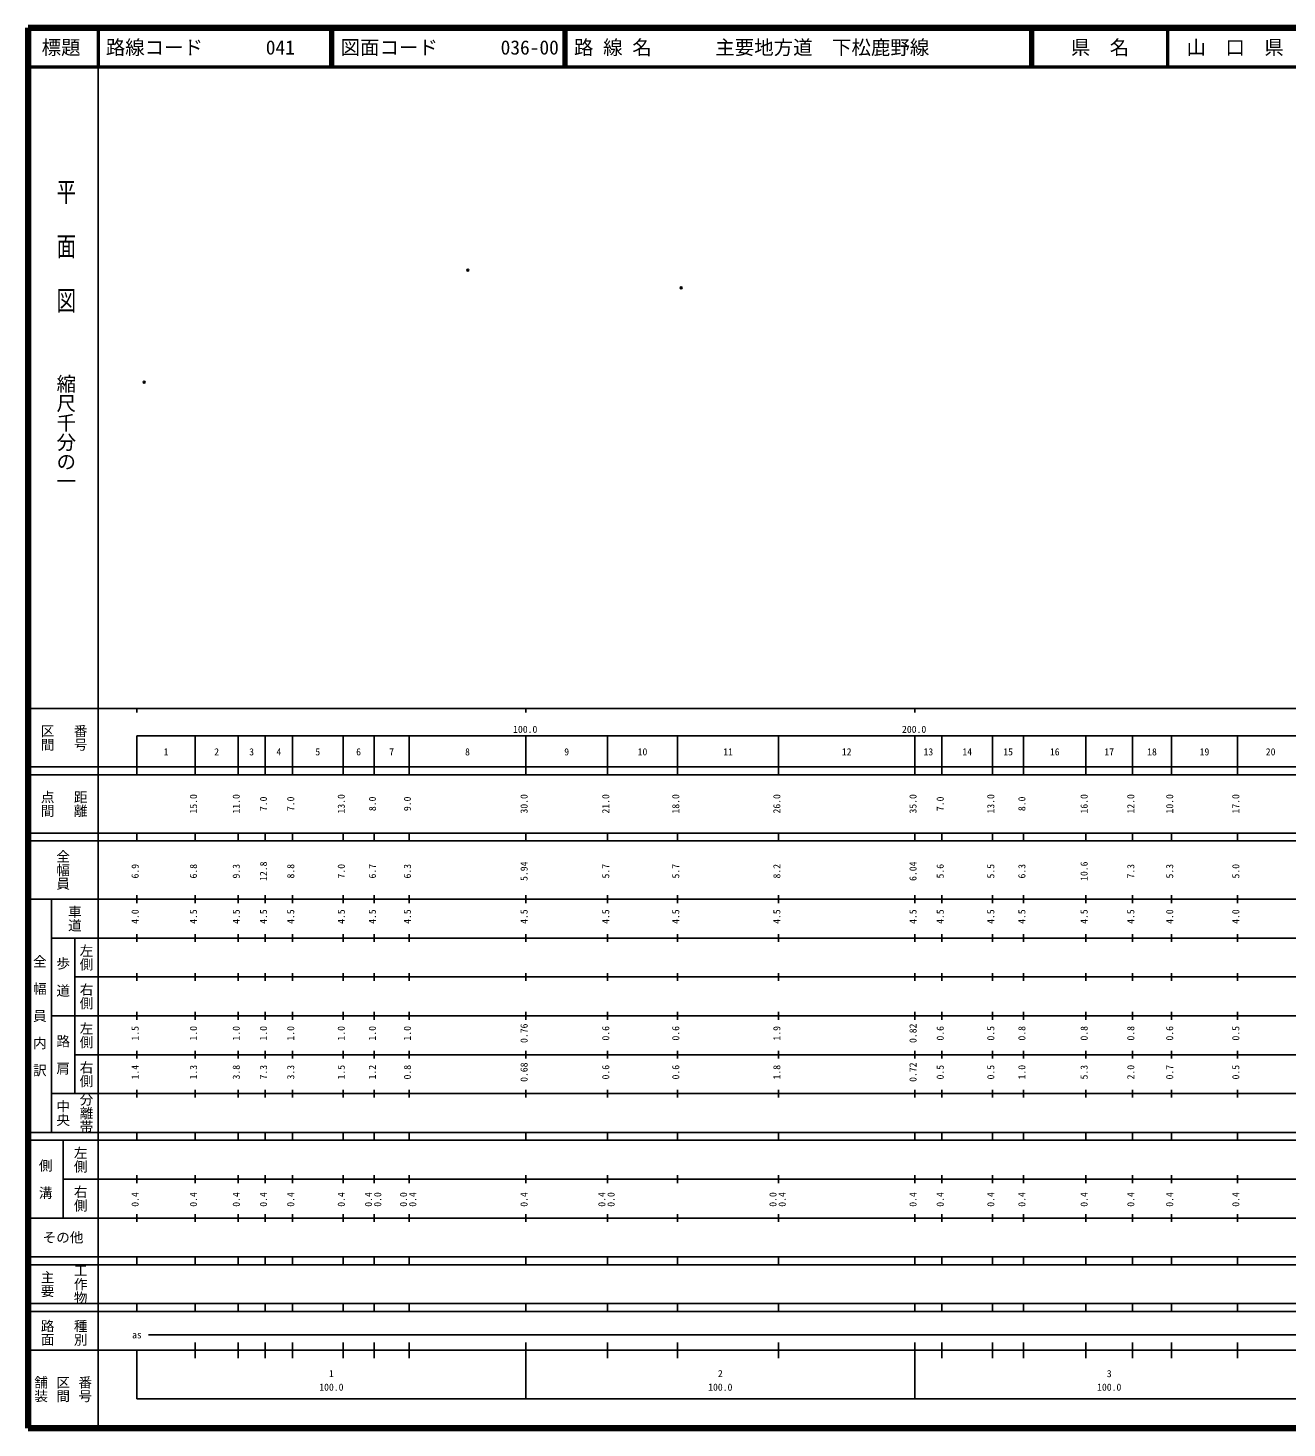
# Model space of a CAD drawing. Units: millimetres on the paper. Extents: x 40 to 680, y 20 to 380.
# Drawn here: x 40 to 363.7, y 20 to 380 of the extents above; entities that cross this region are included whole.
import ezdxf
from ezdxf.enums import TextEntityAlignment as Align

# ---------------------------------------------------------------- set-up
doc = ezdxf.new("R2010")
doc.units = ezdxf.units.MM
doc.header["$PDMODE"] = 32
doc.header["$PDSIZE"] = 0.5
doc.layers.add('M-OTRS', color=6, linetype='Continuous')
doc.layers.add('M-TTL-TXT', color=7, linetype='Continuous')
for name, color, linetype, lineweight in [('M-TTL', 2, 'Continuous', 140), ('M-TTL-BAND', 7, 'Continuous', 25), ('M-TTL-LINE', 7, 'Continuous', 50)]:
    doc.layers.add(name, color=color, linetype=linetype, lineweight=lineweight)
doc.styles.add('@ＭＳ ゴシック', font='')
doc.styles.add('ＭＳ ゴシック', font='')
doc.styles.get('@ＭＳ ゴシック').set_extended_font_data('@MS Gothic')
doc.styles.get('ＭＳ ゴシック').set_extended_font_data('MS Gothic')

msp = doc.modelspace()

# ---------------------------------------------------------------- linework, layer by layer
at = {"layer": 'M-OTRS'}
for p in [(153.072, 317.749), (207.958, 313.187), (69.9, 288.918)]:
    msp.add_point(p, dxfattribs=at)
at = {"layer": 'M-TTL'}
for p, q in [((40, 380), (40, 20)), ((680, 380), (40, 380)), ((40, 20), (680, 20))]:
    msp.add_line(p, q, dxfattribs=at)
at = {"layer": 'M-TTL-BAND'}
for p, q in [((58, 370), (58, 20)), ((40, 205), (579, 205)), ((68, 205), (68, 204)), ((168, 205), (168, 204)), ((268, 205), (268, 204)), ((68, 198), (579, 198)), ((68, 198), (68, 188)), ((83, 188), (83, 198)), ((94, 188), (94, 198)), ((101, 188), (101, 198)), ((108, 188), (108, 198)), ((121, 188), (121, 198)), ((129, 188), (129, 198)), ((138, 188), (138, 198)), ((168, 188), (168, 198)), ((189, 188), (189, 198)), ((207, 188), (207, 198)), ((233, 188), (233, 198)), ((268, 188), (268, 198)), ((275, 188), (275, 198)), ((288, 188), (288, 198)), ((296, 188), (296, 198)), ((312, 188), (312, 198)), ((324, 188), (324, 198)), ((334, 188), (334, 198)), ((351, 188), (351, 198)), ((40, 190), (579, 190)), ((40, 188), (579, 188)), ((40, 173), (579, 173)), ((68, 171), (68, 173)), ((83, 171), (83, 173)), ((94, 171), (94, 173)), ((101, 171), (101, 173)), ((108, 171), (108, 173)), ((121, 171), (121, 173)), ((129, 171), (129, 173)), ((138, 171), (138, 173)), ((168, 171), (168, 173)), ((189, 171), (189, 173)), ((207, 171), (207, 173)), ((233, 171), (233, 173)), ((268, 171), (268, 173)), ((275, 171), (275, 173)), ((288, 171), (288, 173)), ((296, 171), (296, 173)), ((312, 171), (312, 173)), ((324, 171), (324, 173)), ((334, 171), (334, 173)), ((351, 171), (351, 173)), ((40, 171), (579, 171)), ((40, 156), (579, 156)), ((46, 96), (46, 156)), ((68, 155), (68, 157)), ((83, 155), (83, 157)), ((94, 155), (94, 157)), ((101, 155), (101, 157)), ((108, 155), (108, 157)), ((121, 155), (121, 157)), ((129, 155), (129, 157)), ((138, 155), (138, 157)), ((168, 155), (168, 157)), ((189, 155), (189, 157)), ((207, 155), (207, 157)), ((233, 155), (233, 157)), ((268, 155), (268, 157)), ((275, 155), (275, 157)), ((288, 155), (288, 157)), ((296, 155), (296, 157)), ((312, 155), (312, 157)), ((324, 155), (324, 157)), ((334, 155), (334, 157)), ((351, 155), (351, 157)), ((46, 146), (579, 146)), ((52, 146), (52, 106)), ((68, 145), (68, 147)), ((83, 145), (83, 147)), ((94, 145), (94, 147)), ((101, 145), (101, 147)), ((108, 145), (108, 147)), ((121, 145), (121, 147)), ((129, 145), (129, 147)), ((138, 145), (138, 147)), ((168, 145), (168, 147)), ((189, 145), (189, 147)), ((207, 145), (207, 147)), ((233, 145), (233, 147)), ((268, 145), (268, 147)), ((275, 145), (275, 147)), ((288, 145), (288, 147)), ((296, 145), (296, 147)), ((312, 145), (312, 147)), ((324, 145), (324, 147)), ((334, 145), (334, 147)), ((351, 145), (351, 147)), ((68, 135), (68, 137)), ((83, 135), (83, 137)), ((94, 135), (94, 137)), ((101, 135), (101, 137)), ((108, 135), (108, 137)), ((121, 135), (121, 137)), ((129, 135), (129, 137)), ((138, 135), (138, 137)), ((168, 135), (168, 137)), ((189, 135), (189, 137)), ((207, 135), (207, 137)), ((233, 135), (233, 137)), ((268, 135), (268, 137)), ((275, 135), (275, 137)), ((288, 135), (288, 137)), ((296, 135), (296, 137)), ((312, 135), (312, 137)), ((324, 135), (324, 137)), ((334, 135), (334, 137)), ((351, 135), (351, 137)), ((52, 136), (579, 136)), ((46, 126), (579, 126)), ((68, 125), (68, 127)), ((83, 125), (83, 127)), ((94, 125), (94, 127)), ((101, 125), (101, 127)), ((108, 125), (108, 127)), ((121, 125), (121, 127)), ((129, 125), (129, 127)), ((138, 125), (138, 127)), ((168, 125), (168, 127)), ((189, 125), (189, 127)), ((207, 125), (207, 127)), ((233, 125), (233, 127)), ((268, 125), (268, 127)), ((275, 125), (275, 127)), ((288, 125), (288, 127)), ((296, 125), (296, 127)), ((312, 125), (312, 127)), ((324, 125), (324, 127)), ((334, 125), (334, 127)), ((351, 125), (351, 127)), ((52, 116), (579, 116)), ((68, 115), (68, 117)), ((83, 115), (83, 117)), ((94, 115), (94, 117)), ((101, 115), (101, 117)), ((108, 115), (108, 117)), ((121, 115), (121, 117)), ((129, 115), (129, 117)), ((138, 115), (138, 117)), ((168, 115), (168, 117)), ((189, 115), (189, 117)), ((207, 115), (207, 117)), ((233, 115), (233, 117)), ((268, 115), (268, 117)), ((275, 115), (275, 117)), ((288, 115), (288, 117)), ((296, 115), (296, 117)), ((312, 115), (312, 117)), ((324, 115), (324, 117)), ((334, 115), (334, 117)), ((351, 115), (351, 117)), ((46, 106), (579, 106)), ((68, 105), (68, 107)), ((83, 105), (83, 107)), ((94, 105), (94, 107)), ((101, 105), (101, 107)), ((108, 105), (108, 107)), ((121, 105), (121, 107)), ((129, 105), (129, 107)), ((138, 105), (138, 107)), ((168, 105), (168, 107)), ((189, 105), (189, 107)), ((207, 105), (207, 107)), ((233, 105), (233, 107)), ((268, 105), (268, 107)), ((275, 105), (275, 107)), ((288, 105), (288, 107)), ((296, 105), (296, 107)), ((312, 105), (312, 107)), ((324, 105), (324, 107)), ((334, 105), (334, 107)), ((351, 105), (351, 107)), ((40, 96), (579, 96)), ((40, 94), (579, 94)), ((49, 94), (49, 74)), ((68, 94), (68, 96)), ((83, 94), (83, 96)), ((94, 94), (94, 96)), ((101, 94), (101, 96)), ((108, 94), (108, 96)), ((121, 94), (121, 96)), ((129, 94), (129, 96)), ((138, 94), (138, 96)), ((168, 94), (168, 96)), ((189, 94), (189, 96)), ((207, 94), (207, 96)), ((233, 94), (233, 96)), ((268, 94), (268, 96)), ((275, 94), (275, 96)), ((288, 94), (288, 96)), ((296, 94), (296, 96)), ((312, 94), (312, 96)), ((324, 94), (324, 96)), ((334, 94), (334, 96)), ((351, 94), (351, 96)), ((49, 84), (579, 84)), ((68, 83), (68, 85)), ((83, 83), (83, 85)), ((94, 83), (94, 85)), ((101, 83), (101, 85)), ((108, 83), (108, 85)), ((121, 83), (121, 85)), ((129, 83), (129, 85)), ((138, 83), (138, 85)), ((168, 83), (168, 85)), ((189, 83), (189, 85)), ((207, 83), (207, 85)), ((233, 83), (233, 85)), ((268, 83), (268, 85)), ((275, 83), (275, 85)), ((288, 83), (288, 85)), ((296, 83), (296, 85)), ((312, 83), (312, 85)), ((324, 83), (324, 85)), ((334, 83), (334, 85)), ((351, 83), (351, 85)), ((40, 74), (579, 74)), ((68, 73), (68, 75)), ((83, 73), (83, 75)), ((94, 73), (94, 75)), ((101, 73), (101, 75)), ((108, 73), (108, 75)), ((121, 73), (121, 75)), ((129, 73), (129, 75)), ((138, 73), (138, 75)), ((168, 73), (168, 75)), ((189, 73), (189, 75)), ((207, 73), (207, 75)), ((233, 73), (233, 75)), ((268, 73), (268, 75)), ((275, 73), (275, 75)), ((288, 73), (288, 75)), ((296, 73), (296, 75)), ((312, 73), (312, 75)), ((324, 73), (324, 75)), ((334, 73), (334, 75)), ((351, 73), (351, 75)), ((40, 64), (579, 64)), ((40, 62), (579, 62)), ((68, 62), (68, 64)), ((83, 62), (83, 64)), ((94, 62), (94, 64)), ((101, 62), (101, 64)), ((108, 62), (108, 64)), ((121, 62), (121, 64)), ((129, 62), (129, 64)), ((138, 62), (138, 64)), ((168, 62), (168, 64)), ((189, 62), (189, 64)), ((207, 62), (207, 64)), ((233, 62), (233, 64)), ((268, 62), (268, 64)), ((275, 62), (275, 64)), ((288, 62), (288, 64)), ((296, 62), (296, 64)), ((312, 62), (312, 64)), ((324, 62), (324, 64)), ((334, 62), (334, 64)), ((351, 62), (351, 64)), ((40, 52), (579, 52)), ((68, 50), (68, 52)), ((83, 50), (83, 52)), ((94, 50), (94, 52)), ((101, 50), (101, 52)), ((108, 50), (108, 52)), ((121, 50), (121, 52)), ((129, 50), (129, 52)), ((138, 50), (138, 52)), ((168, 50), (168, 52)), ((189, 50), (189, 52)), ((207, 50), (207, 52)), ((233, 50), (233, 52)), ((268, 50), (268, 52)), ((275, 50), (275, 52)), ((288, 50), (288, 52)), ((296, 50), (296, 52)), ((312, 50), (312, 52)), ((324, 50), (324, 52)), ((334, 50), (334, 52)), ((351, 50), (351, 52)), ((40, 50), (579, 50)), ((71, 44), (565, 44)), ((40, 40), (579, 40)), ((68, 40), (68, 27.5)), ((83, 38), (83, 42)), ((94, 38), (94, 42)), ((101, 38), (101, 42)), ((108, 38), (108, 42)), ((121, 38), (121, 42)), ((129, 38), (129, 42)), ((138, 38), (138, 42)), ((168, 27.5), (168, 42)), ((189, 38), (189, 42)), ((207, 38), (207, 42)), ((233, 38), (233, 42)), ((268, 27.5), (268, 42)), ((275, 38), (275, 42)), ((288, 38), (288, 42)), ((296, 38), (296, 42)), ((312, 38), (312, 42)), ((324, 38), (324, 42)), ((334, 38), (334, 42)), ((351, 38), (351, 42)), ((68, 27.5), (579, 27.5))]:
    msp.add_line(p, q, dxfattribs=at)
at = {"layer": 'M-TTL-LINE'}
for p, q in [((58, 380), (58, 370)), ((117.75, 380), (117.75, 370)), ((118.25, 380), (118.25, 370)), ((177.75, 380), (177.75, 370)), ((178.25, 380), (178.25, 370)), ((297.75, 380), (297.75, 370)), ((298.25, 380), (298.25, 370)), ((333, 380), (333, 370)), ((40, 370), (680, 370))]:
    msp.add_line(p, q, dxfattribs=at)

# ---------------------------------------------------------------- texts
at = {"layer": 'M-TTL-BAND', "style": '@ＭＳ ゴシック', "width": 1.4}
msp.add_text('平  面  図', height=3.666, rotation=270, dxfattribs=at).set_placement((49.777, 306.475), align=Align.MIDDLE_RIGHT)
at = {"layer": 'M-TTL-BAND', "style": '@ＭＳ ゴシック'}
msp.add_text('縮尺千分の一', height=3.666, rotation=270, dxfattribs=at).set_placement((49.777, 261.03), align=Align.MIDDLE_RIGHT)
for s, p in [('区間', (45, 197.5)), ('番号', (53.5, 197.5)), ('点間', (45, 180.5)), ('距離', (53.5, 180.5)), ('全幅員', (49, 163.5)), ('車道', (52, 151)), ('左側', (55, 141)), ('全\u3000幅\u3000員\u3000内\u3000訳', (43, 126)), ('歩\u3000道', (49, 136)), ('右側', (55, 131)), ('左側', (55, 121)), ('路\u3000肩', (49, 116)), ('右側', (55, 111)), ('分離帯', (55, 101)), ('中央', (49, 101)), ('左側', (53.5, 89)), ('側\u3000溝', (44.5, 84)), ('右側', (53.5, 79)), ('工作物', (53.5, 57)), ('主要', (45, 57)), ('路面', (45, 44.5)), ('種別', (53.5, 44.5)), ('舗装', (43.333, 30)), ('区間', (49, 30)), ('番号', (54.667, 30))]:
    msp.add_text(s, height=2.566, rotation=270, dxfattribs=at).set_placement(p, align=Align.MIDDLE_CENTER)
at = {"layer": 'M-TTL-BAND', "style": 'ＭＳ ゴシック'}
for s, p in [('100.0', (167.844, 198.195)), ('200.0', (267.844, 198.195)), ('1', (75.5, 192.405)), ('2', (88.5, 192.405)), ('3', (97.5, 192.405)), ('4', (104.5, 192.405)), ('5', (114.5, 192.405)), ('6', (125, 192.405)), ('7', (133.5, 192.405)), ('8', (153, 192.405)), ('9', (178.5, 192.405)), ('10', (198, 192.405)), ('11', (220, 192.405)), ('12', (250.5, 192.405)), ('13', (271.5, 192.405)), ('14', (281.5, 192.405)), ('15', (292, 192.405)), ('16', (304, 192.405)), ('17', (318, 192.405)), ('18', (329, 192.405)), ('19', (342.5, 192.405)), ('20', (359.5, 192.405)), ('as', (68, 42.5)), ('1', (118, 32.523)), ('2', (218, 32.523)), ('3', (318, 32.523)), ('100.0', (118, 29.033)), ('100.0', (218, 29.033)), ('100.0', (318, 29.033))]:
    msp.add_text(s, height=1.833, dxfattribs=at).set_placement(p, align=Align.BOTTOM_CENTER)
for s, p in [('15.0', (84, 180.5)), ('11.0', (95, 180.5)), ('7.0', (102, 180.5)), ('7.0', (109, 180.5)), ('13.0', (122, 180.5)), ('8.0', (130, 180.5)), ('9.0', (139, 180.5)), ('30.0', (169, 180.5)), ('21.0', (190, 180.5)), ('18.0', (208, 180.5)), ('26.0', (234, 180.5)), ('35.0', (269, 180.5)), ('7.0', (276, 180.5)), ('13.0', (289, 180.5)), ('8.0', (297, 180.5)), ('16.0', (313, 180.5)), ('12.0', (325, 180.5)), ('10.0', (335, 180.5)), ('17.0', (352, 180.5)), ('6.9', (69, 163.174)), ('6.8', (84, 163.174)), ('9.3', (95, 163.174)), ('12.8', (102, 163.174)), ('8.8', (109, 163.174)), ('7.0', (122, 163.174)), ('6.7', (130, 163.174)), ('6.3', (139, 163.174)), ('5.94', (169, 163.174)), ('5.7', (190, 163.174)), ('5.7', (208, 163.174)), ('8.2', (234, 163.174)), ('6.04', (269, 163.174)), ('5.6', (276, 163.174)), ('5.5', (289, 163.174)), ('6.3', (297, 163.174)), ('10.6', (313, 163.174)), ('7.3', (325, 163.174)), ('5.3', (335, 163.174)), ('5.0', (352, 163.174)), ('4.0', (69, 151.5)), ('4.5', (84, 151.5)), ('4.5', (95, 151.5)), ('4.5', (102, 151.5)), ('4.5', (109, 151.5)), ('4.5', (122, 151.5)), ('4.5', (130, 151.5)), ('4.5', (139, 151.5)), ('4.5', (169, 151.5)), ('4.5', (190, 151.5)), ('4.5', (208, 151.5)), ('4.5', (234, 151.5)), ('4.5', (269, 151.5)), ('4.5', (276, 151.5)), ('4.5', (289, 151.5)), ('4.5', (297, 151.5)), ('4.5', (313, 151.5)), ('4.5', (325, 151.5)), ('4.0', (335, 151.5)), ('4.0', (352, 151.5)), ('1.5', (69, 121.5)), ('1.0', (84, 121.5)), ('1.0', (95, 121.5)), ('1.0', (102, 121.5)), ('1.0', (109, 121.5)), ('1.0', (122, 121.5)), ('1.0', (130, 121.5)), ('1.0', (139, 121.5)), ('0.76', (169, 121.5)), ('0.6', (190, 121.5)), ('0.6', (208, 121.5)), ('1.9', (234, 121.5)), ('0.82', (269, 121.5)), ('0.6', (276, 121.5)), ('0.5', (289, 121.5)), ('0.8', (297, 121.5)), ('0.8', (313, 121.5)), ('0.8', (325, 121.5)), ('0.6', (335, 121.5)), ('0.5', (352, 121.5)), ('1.4', (69, 111.5)), ('1.3', (84, 111.5)), ('3.8', (95, 111.5)), ('7.3', (102, 111.5)), ('3.3', (109, 111.5)), ('1.5', (122, 111.5)), ('1.2', (130, 111.5)), ('0.8', (139, 111.5)), ('0.68', (169, 111.5)), ('0.6', (190, 111.5)), ('0.6', (208, 111.5)), ('1.8', (234, 111.5)), ('0.72', (269, 111.5)), ('0.5', (276, 111.5)), ('0.5', (289, 111.5)), ('1.0', (297, 111.5)), ('5.3', (313, 111.5)), ('2.0', (325, 111.5)), ('0.7', (335, 111.5)), ('0.5', (352, 111.5)), ('0.4', (69, 78.764)), ('0.4', (84, 78.764)), ('0.4', (95, 78.764)), ('0.4', (102, 78.764)), ('0.4', (109, 78.764)), ('0.4', (122, 78.764)), ('0.4', (129, 78.764)), ('0.0', (131.37, 78.764)), ('0.0', (138, 78.764)), ('0.4', (140.37, 78.764)), ('0.4', (169, 78.764)), ('0.4', (189, 78.764)), ('0.0', (191.37, 78.764)), ('0.0', (233, 78.764)), ('0.4', (235.37, 78.764)), ('0.4', (269, 78.764)), ('0.4', (276, 78.764)), ('0.4', (289, 78.764)), ('0.4', (297, 78.764)), ('0.4', (313, 78.764)), ('0.4', (325, 78.764)), ('0.4', (335, 78.764)), ('0.4', (352, 78.764))]:
    msp.add_text(s, height=1.833, rotation=90, dxfattribs=at).set_placement(p, align=Align.BOTTOM_CENTER)
msp.add_text('その他', height=2.566, dxfattribs=at).set_placement((49, 69), align=Align.MIDDLE_CENTER)
at = {"layer": 'M-TTL-TXT', "style": 'ＭＳ ゴシック'}
for s, p in [('標題', (48.5, 375)), ('県\u3000名', (315.625, 375)), ('山\u3000口\u3000県', (350.375, 375))]:
    msp.add_text(s, height=3.666, dxfattribs=at).set_placement(p, align=Align.MIDDLE_CENTER)
for s, p in [('路線コード', (60, 375)), ('041', (101.142, 375)), ('図面コード', (120.38, 375)), ('036-00', (161.521, 375)), ('路 線 名', (180.38, 375)), ('主要地方道\u3000下松鹿野線', (216.734, 375))]:
    msp.add_text(s, height=3.666, dxfattribs=at).set_placement(p, align=Align.MIDDLE_LEFT)

doc.saveas('drawing.dxf')
